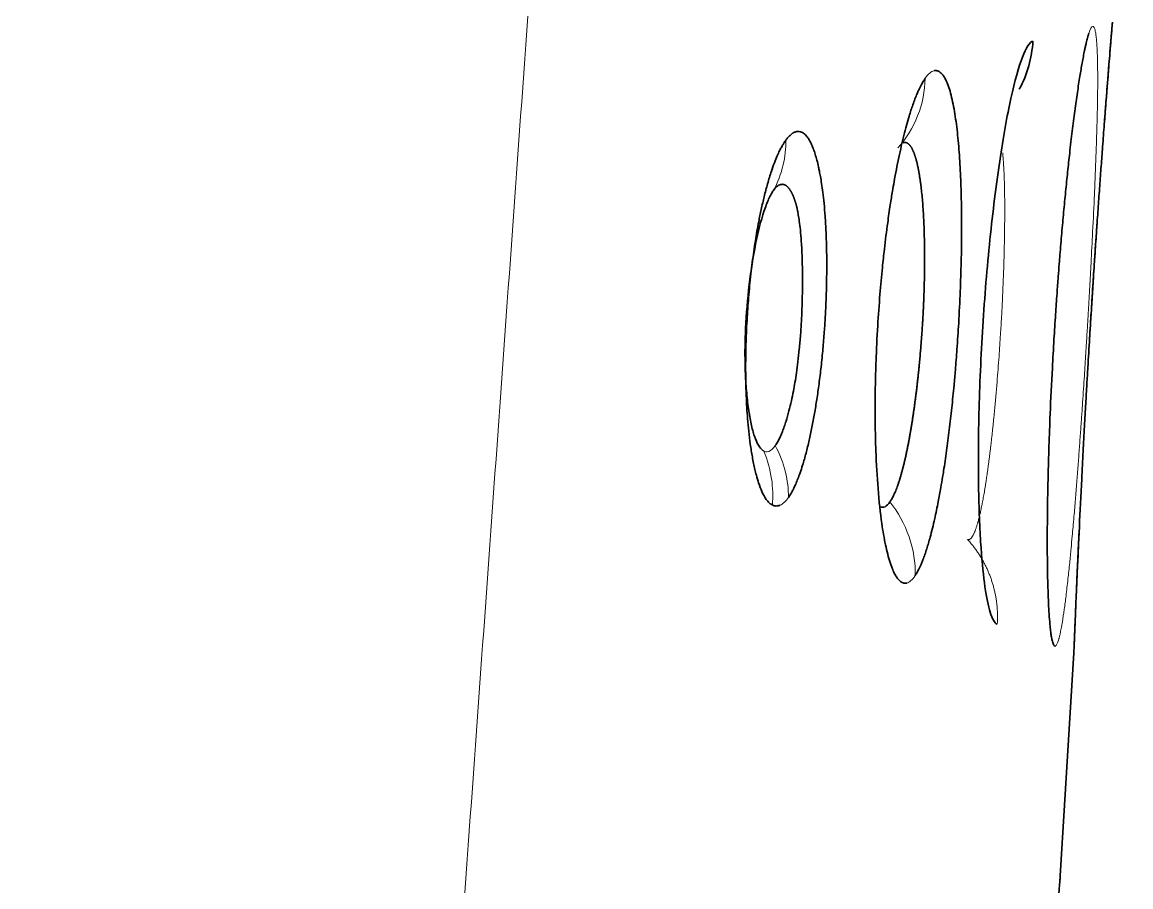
# Model space of a CAD drawing. Header units: inches. Extents: x -1096 to 3103, y -191 to 3207.
# Drawn here: x -32.586 to -27.809, y 1520.242 to 1523.966 of the extents above; entities that cross this region are included whole.
import ezdxf

# ---------------------------------------------------------------- set-up
doc = ezdxf.new("R2010")
doc.units = ezdxf.units.IN

msp = doc.modelspace()

# ---------------------------------------------------------------- linework, layer by layer
at = {"lineweight": 35}
for p, q in [((-27.8884, 1523.966), (-27.8908, 1523.9367)), ((-28.1131, 1520.289), (-28.0543, 1521.25)), ((-28.1138, 1520.2787), (-28.1131, 1520.289))]:
    msp.add_line(p, q, dxfattribs=at)
msp.add_ellipse((-28.7224, 1523.9145), major_axis=(0.1255, -0.4789), ratio=0.993789, start_param=0.816449, end_param=1.255225, dxfattribs=at)
at = {"lineweight": 13}
for points, knots in [([(-24.657, 1604.0575), (-24.6612, 1604.0019), (-24.6697, 1603.8898), (-24.6825, 1603.7202), (-24.6954, 1603.5479), (-24.7085, 1603.373), (-24.7217, 1603.1954), (-24.7351, 1603.0151), (-24.7487, 1602.8322), (-24.7624, 1602.6465), (-24.7762, 1602.4583), (-24.8033, 1602.0882), (-24.8495, 1601.4522), (-24.9046, 1600.6884), (-24.9558, 1599.9769), (-24.9972, 1599.4027), (-25.0386, 1598.8284), (-25.08, 1598.2541), (-25.1215, 1597.6798), (-25.2023, 1596.5586), (-25.3127, 1595.03), (-25.4425, 1593.2333), (-25.5422, 1591.8545), (-25.6116, 1590.8938), (-25.6605, 1590.2177), (-25.6991, 1589.6825), (-25.7378, 1589.1445), (-25.7775, 1588.5933), (-25.8181, 1588.029), (-25.8596, 1587.4515), (-25.9021, 1586.8608), (-25.9455, 1586.257), (-25.9898, 1585.64), (-26.035, 1585.0098), (-26.0812, 1584.3665), (-26.1283, 1583.71), (-26.1763, 1583.0403), (-26.2252, 1582.3575), (-26.2751, 1581.6615), (-26.3258, 1580.9523), (-26.3776, 1580.23), (-26.4302, 1579.4945), (-26.4838, 1578.7459), (-26.5383, 1577.9841), (-26.5937, 1577.2091), (-26.7064, 1575.6334), (-26.878, 1573.2344), (-27.1101, 1569.9896), (-27.348, 1566.6641), (-27.5918, 1563.2577), (-27.8414, 1559.7706), (-28.0968, 1556.2027), (-28.3581, 1552.554), (-28.6288, 1548.7766), (-28.9068, 1544.8982), (-29.1902, 1540.9465), (-29.4735, 1536.9971), (-29.7568, 1533.05), (-30.0401, 1529.1052), (-30.3233, 1525.1627), (-30.6065, 1521.2225), (-30.8896, 1517.2847), (-31.1726, 1513.3491), (-31.4555, 1509.4158), (-31.7384, 1505.4849), (-32.0211, 1501.5563), (-32.3037, 1497.6299), (-32.4922, 1495.0131), (-32.5863, 1493.7051)], [0, 0, 0, 0, 0.001515, 0.003053, 0.004616, 0.006203, 0.007814, 0.009449, 0.011108, 0.012791, 0.014499, 0.01623, 0.022857, 0.031796, 0.037001, 0.042205, 0.047411, 0.052616, 0.057822, 0.063029, 0.083104, 0.099391, 0.111888, 0.120596, 0.125515, 0.130273, 0.135149, 0.140145, 0.14526, 0.150494, 0.155847, 0.16132, 0.166912, 0.172623, 0.178453, 0.184403, 0.190472, 0.19666, 0.202967, 0.209394, 0.21594, 0.222605, 0.229389, 0.236293, 0.243316, 0.250458, 0.27913, 0.308534, 0.338669, 0.369537, 0.401135, 0.433466, 0.466528, 0.500322, 0.536151, 0.571959, 0.607745, 0.64351, 0.679254, 0.714977, 0.750679, 0.78636, 0.822019, 0.857658, 0.893275, 0.928871, 0.964446, 1, 1, 1, 1]), ([(-28.1193, 1521.3092), (-28.1189, 1521.3106), (-28.1181, 1521.3137), (-28.1167, 1521.3191), (-28.1151, 1521.3256), (-28.1134, 1521.3335), (-28.1114, 1521.343), (-28.1092, 1521.3543), (-28.1067, 1521.3676), (-28.1023, 1521.3932), (-28.0963, 1521.4334), (-28.0882, 1521.4955), (-28.0804, 1521.5629), (-28.073, 1521.6327), (-28.0669, 1521.6951), (-28.0621, 1521.7471), (-28.0585, 1521.7866), (-28.0563, 1521.8122), (-28.0531, 1521.8483), (-28.0488, 1521.8999), (-28.0429, 1521.9733), (-28.0372, 1522.0456), (-28.032, 1522.116), (-28.027, 1522.1842), (-28.0223, 1522.2497), (-28.018, 1522.3121), (-28.014, 1522.3712), (-28.0104, 1522.4269), (-28.007, 1522.4789), (-28.0039, 1522.5271), (-28.0012, 1522.5714), (-27.9987, 1522.6118), (-27.9965, 1522.6482), (-27.9945, 1522.6807), (-27.9929, 1522.7091), (-27.9914, 1522.7335), (-27.9892, 1522.7717), (-27.9855, 1522.8365), (-27.9799, 1522.94), (-27.9729, 1523.075), (-27.9666, 1523.2086), (-27.9615, 1523.3293), (-27.9578, 1523.4292), (-27.9548, 1523.5243), (-27.953, 1523.6039), (-27.952, 1523.6701), (-27.9517, 1523.7252), (-27.9521, 1523.7766), (-27.9531, 1523.8235), (-27.9547, 1523.8609), (-27.9568, 1523.8896), (-27.9592, 1523.9109), (-27.9619, 1523.9267), (-27.9647, 1523.9372), (-27.9673, 1523.9434), (-27.9697, 1523.9465), (-27.9716, 1523.9477), (-27.9728, 1523.9479), (-27.9733, 1523.9479)], [0, 0, 0, 0, 0.004872, 0.010579, 0.017122, 0.024499, 0.03271, 0.041755, 0.051631, 0.062336, 0.094597, 0.12323, 0.155284, 0.182579, 0.205128, 0.222917, 0.235918, 0.244119, 0.247515, 0.270238, 0.291929, 0.312578, 0.332172, 0.350704, 0.368185, 0.384628, 0.400043, 0.414437, 0.42781, 0.440165, 0.451502, 0.461823, 0.471127, 0.479417, 0.486691, 0.492953, 0.4982, 0.516118, 0.543024, 0.578966, 0.624011, 0.654396, 0.685503, 0.717305, 0.749775, 0.772781, 0.796809, 0.821872, 0.847992, 0.875186, 0.895515, 0.916054, 0.936799, 0.954886, 0.970252, 0.982896, 0.992814, 1, 1, 1, 1]), ([(-28.6952, 1523.7245), (-28.6964, 1523.67), (-28.718, 1523.559), (-28.7778, 1523.4641), (-28.8137, 1523.4245)], [0, 0, 0, 0, 0.501379, 1, 1, 1, 1]), ([(-29.2956, 1523.458), (-29.2953, 1523.4221), (-29.3034, 1523.3461), (-29.3303, 1523.2755), (-29.3487, 1523.2415)], [0, 0, 0, 0, 0.475307, 1, 1, 1, 1]), ([(-28.5127, 1521.7381), (-28.5122, 1521.7379), (-28.5112, 1521.7376), (-28.5097, 1521.7374), (-28.5081, 1521.7374), (-28.5065, 1521.7376), (-28.5049, 1521.7381), (-28.5033, 1521.7388), (-28.5017, 1521.7399), (-28.5, 1521.7412), (-28.4983, 1521.7428), (-28.4966, 1521.7446), (-28.4948, 1521.7468), (-28.493, 1521.7493), (-28.4912, 1521.7521), (-28.4894, 1521.7552), (-28.4876, 1521.7586), (-28.4857, 1521.7624), (-28.4838, 1521.7665), (-28.4819, 1521.771), (-28.48, 1521.7758), (-28.478, 1521.781), (-28.4761, 1521.7865), (-28.4741, 1521.7925), (-28.4721, 1521.7988), (-28.4701, 1521.8055), (-28.468, 1521.8126), (-28.466, 1521.82), (-28.4639, 1521.8279), (-28.4618, 1521.8362), (-28.4597, 1521.845), (-28.4576, 1521.8541), (-28.4555, 1521.8637), (-28.4534, 1521.8737), (-28.4512, 1521.8841), (-28.449, 1521.895), (-28.4469, 1521.9063), (-28.4447, 1521.9181), (-28.4425, 1521.9303), (-28.4403, 1521.943), (-28.4381, 1521.9561), (-28.4359, 1521.9697), (-28.4337, 1521.9837), (-28.4315, 1521.9982), (-28.4293, 1522.0131), (-28.4271, 1522.0286), (-28.4249, 1522.0444), (-28.4227, 1522.0608), (-28.4204, 1522.0776), (-28.4182, 1522.0948), (-28.416, 1522.1125), (-28.4138, 1522.1307), (-28.4116, 1522.1493), (-28.4095, 1522.1683), (-28.4073, 1522.1878), (-28.4051, 1522.2077), (-28.403, 1522.2281), (-28.4008, 1522.2488), (-28.3987, 1522.27), (-28.3933, 1522.3246), (-28.3858, 1522.4097), (-28.3773, 1522.5209), (-28.3711, 1522.6146), (-28.3667, 1522.6891), (-28.3619, 1522.7798), (-28.3573, 1522.8887), (-28.3538, 1523.0141), (-28.3523, 1523.1223), (-28.3525, 1523.1945), (-28.3531, 1523.2391), (-28.3537, 1523.2625), (-28.3543, 1523.2851), (-28.3551, 1523.3068), (-28.3561, 1523.3277), (-28.3572, 1523.3477), (-28.3584, 1523.3667), (-28.3597, 1523.3848), (-28.3607, 1523.3967), (-28.3612, 1523.4026), (-28.3613, 1523.403)], [0, 0, 0, 0, 0.00611, 0.012281, 0.018512, 0.024804, 0.031158, 0.037573, 0.044049, 0.050587, 0.057188, 0.06385, 0.070575, 0.077363, 0.084214, 0.091128, 0.098106, 0.105147, 0.112252, 0.119421, 0.126655, 0.133953, 0.141316, 0.148744, 0.156238, 0.163798, 0.171423, 0.179115, 0.186873, 0.194698, 0.202591, 0.21055, 0.218577, 0.226672, 0.234835, 0.243067, 0.251367, 0.259737, 0.268175, 0.276684, 0.285262, 0.293911, 0.30263, 0.31142, 0.320282, 0.329214, 0.338219, 0.347296, 0.356445, 0.365667, 0.374961, 0.38433, 0.393772, 0.403288, 0.412878, 0.422544, 0.432284, 0.442099, 0.451991, 0.461958, 0.517747, 0.565672, 0.605541, 0.6372, 0.660527, 0.721538, 0.778209, 0.83041, 0.878032, 0.891579, 0.905104, 0.918604, 0.93208, 0.945529, 0.958953, 0.972348, 0.985715, 0.999053, 1, 1, 1, 1]), ([(-29.3411, 1522.1425), (-29.3503, 1522.1291), (-29.3597, 1522.1208), (-29.378, 1522.1141), (-29.387, 1522.1157), (-29.3957, 1522.1221)], [0, 0, 0, 0, 0.5, 0.5, 1, 1, 1, 1]), ([(-29.3536, 1521.8859), (-29.3506, 1521.9231), (-29.353, 1522.0035), (-29.3745, 1522.0807), (-29.3903, 1522.1186)], [0, 0, 0, 0, 0.47368, 1, 1, 1, 1]), ([(-29.2841, 1521.9193), (-29.2844, 1521.9553), (-29.2938, 1522.0324), (-29.3221, 1522.1064), (-29.3411, 1522.1425)], [0, 0, 0, 0, 0.477106, 1, 1, 1, 1]), ([(-28.7379, 1521.5828), (-28.737, 1521.6379), (-28.7459, 1521.6953), (-28.7835, 1521.8041), (-28.8121, 1521.8555), (-28.8473, 1521.8998)], [0, 0, 0, 0, 0.5, 0.5, 1, 1, 1, 1])]:
    msp.add_open_spline(points, degree=3, knots=knots, dxfattribs=at)
at = {"lineweight": 35}
for points, knots in [([(-27.8908, 1523.9367), (-27.8909, 1523.9351), (-27.8912, 1523.9316), (-27.8917, 1523.9254), (-27.8924, 1523.9176), (-27.8932, 1523.9078), (-27.8942, 1523.8958), (-27.8954, 1523.8812), (-27.8976, 1523.8546), (-27.901, 1523.8137), (-27.9059, 1523.7524), (-27.9114, 1523.6829), (-27.9177, 1523.6029), (-27.9245, 1523.5148), (-27.9312, 1523.4254), (-27.9377, 1523.3366), (-27.9439, 1523.2504), (-27.9503, 1523.161), (-27.9567, 1523.0688), (-27.9618, 1522.9932), (-27.966, 1522.93), (-27.9697, 1522.8741), (-27.9745, 1522.8005), (-27.9804, 1522.7089), (-27.9872, 1522.5994), (-27.9934, 1522.4968), (-27.9989, 1522.4027), (-28.0037, 1522.3182), (-28.0091, 1522.2209), (-28.015, 1522.1122), (-28.0227, 1521.9638), (-28.0315, 1521.784), (-28.0383, 1521.6368), (-28.0425, 1521.5406), (-28.045, 1521.4836), (-28.0472, 1521.4303), (-28.0493, 1521.3817), (-28.0509, 1521.3428), (-28.0521, 1521.3128), (-28.053, 1521.2904), (-28.0537, 1521.2737), (-28.0541, 1521.2625), (-28.0543, 1521.2558), (-28.0545, 1521.2522), (-28.0545, 1521.2505), (-28.0545, 1521.2502), (-28.0545, 1521.25)], [0, 0, 0, 0, 0.005478, 0.012088, 0.019828, 0.028697, 0.038694, 0.049815, 0.062055, 0.094135, 0.122732, 0.153805, 0.184826, 0.215793, 0.246708, 0.271782, 0.296802, 0.321784, 0.346734, 0.371652, 0.381642, 0.396023, 0.414791, 0.437934, 0.465436, 0.497272, 0.515227, 0.536784, 0.561953, 0.590755, 0.623221, 0.684062, 0.749062, 0.772183, 0.796327, 0.821486, 0.847648, 0.874792, 0.895106, 0.915702, 0.936587, 0.954439, 0.969705, 0.982388, 0.992487, 1, 1, 1, 1]), ([(-27.9316, 1523.4193), (-27.9313, 1523.4226), (-27.9286, 1523.4596), (-27.9234, 1523.5281), (-27.9171, 1523.6096), (-27.9118, 1523.6774), (-27.9073, 1523.7339), (-27.9031, 1523.7869), (-27.8992, 1523.8352), (-27.8961, 1523.8739), (-27.8936, 1523.9038), (-27.8918, 1523.926), (-27.8904, 1523.9427), (-27.8895, 1523.9539), (-27.8889, 1523.9606), (-27.8886, 1523.964), (-27.8885, 1523.9656), (-27.8884, 1523.9659), (-27.8884, 1523.966)], [0, 0, 0, 0, 0.009648, 0.109729, 0.211715, 0.284115, 0.359772, 0.438728, 0.521049, 0.606793, 0.670847, 0.735553, 0.800894, 0.857989, 0.906456, 0.946289, 0.977476, 1, 1, 1, 1]), ([(-27.9903, 1523.9171), (-27.9908, 1523.9155), (-27.9919, 1523.912), (-27.9938, 1523.9057), (-27.996, 1523.8978), (-27.9986, 1523.888), (-28.0015, 1523.8759), (-28.0049, 1523.8613), (-28.0106, 1523.8347), (-28.0185, 1523.7939), (-28.0289, 1523.7329), (-28.0394, 1523.6639), (-28.0505, 1523.5846), (-28.0616, 1523.4975), (-28.072, 1523.409), (-28.0815, 1523.3214), (-28.0902, 1523.2363), (-28.0987, 1523.1481), (-28.1068, 1523.0572), (-28.1131, 1522.9825), (-28.1181, 1522.9199), (-28.1224, 1522.8645), (-28.1277, 1522.7918), (-28.1339, 1522.7019), (-28.1407, 1522.5946), (-28.1489, 1522.4505), (-28.1586, 1522.2476), (-28.1648, 1522.0559), (-28.1679, 1521.9021), (-28.169, 1521.8022), (-28.1693, 1521.7059), (-28.1686, 1521.625), (-28.1672, 1521.5576), (-28.1656, 1521.5019), (-28.1633, 1521.4502), (-28.1605, 1521.4033), (-28.1574, 1521.3659), (-28.1541, 1521.3371), (-28.1509, 1521.3156), (-28.1475, 1521.2997), (-28.1442, 1521.2892), (-28.1413, 1521.283), (-28.1388, 1521.2798), (-28.1368, 1521.2785), (-28.1356, 1521.2783), (-28.1351, 1521.2783)], [0, 0, 0, 0, 0.005489, 0.012106, 0.019849, 0.028718, 0.03871, 0.049822, 0.062049, 0.094134, 0.122722, 0.153793, 0.184814, 0.215782, 0.246701, 0.271782, 0.296807, 0.321791, 0.346741, 0.371656, 0.38183, 0.396322, 0.415129, 0.438238, 0.465633, 0.497291, 0.548689, 0.623092, 0.653058, 0.684038, 0.716037, 0.749085, 0.772414, 0.796664, 0.821824, 0.847885, 0.874825, 0.895221, 0.915812, 0.936601, 0.954502, 0.969791, 0.982471, 0.992541, 1, 1, 1, 1]), ([(-28.7379, 1521.5828), (-28.7369, 1521.5844), (-28.7347, 1521.5879), (-28.7311, 1521.5939), (-28.727, 1521.6013), (-28.7223, 1521.6104), (-28.717, 1521.6214), (-28.7112, 1521.6346), (-28.7015, 1521.6585), (-28.6889, 1521.6946), (-28.6719, 1521.7533), (-28.6553, 1521.821), (-28.64, 1521.8944), (-28.6288, 1521.9554), (-28.6212, 1522.0002), (-28.6129, 1522.0519), (-28.6031, 1522.1187), (-28.5913, 1522.2099), (-28.5805, 1522.3045), (-28.5719, 1522.3909), (-28.5645, 1522.475), (-28.5575, 1522.5644), (-28.5501, 1522.678), (-28.544, 1522.8043), (-28.5382, 1522.9825), (-28.5377, 1523.1505), (-28.5424, 1523.3037), (-28.5485, 1523.4089), (-28.5561, 1523.4899), (-28.5639, 1523.5502), (-28.5709, 1523.5938), (-28.579, 1523.634), (-28.5883, 1523.6701), (-28.5978, 1523.6984), (-28.6072, 1523.7199), (-28.6162, 1523.7353), (-28.6253, 1523.7463), (-28.6339, 1523.7531), (-28.6414, 1523.7565), (-28.6478, 1523.7577), (-28.6529, 1523.7578), (-28.6559, 1523.7573), (-28.6572, 1523.7571)], [0, 0, 0, 0, 0.00574, 0.012539, 0.020395, 0.029309, 0.039278, 0.0503, 0.062374, 0.094808, 0.123301, 0.163195, 0.195598, 0.220506, 0.237864, 0.247638, 0.279014, 0.310359, 0.341623, 0.372778, 0.393309, 0.421103, 0.456142, 0.498405, 0.538106, 0.624054, 0.66412, 0.706058, 0.749801, 0.773059, 0.797214, 0.822278, 0.848274, 0.875218, 0.895535, 0.916069, 0.936814, 0.954645, 0.96988, 0.982521, 0.992562, 1, 1, 1, 1]), ([(-28.6952, 1523.7245), (-28.6962, 1523.723), (-28.6985, 1523.7196), (-28.7022, 1523.7137), (-28.7066, 1523.7064), (-28.7116, 1523.6975), (-28.7172, 1523.6865), (-28.7235, 1523.6734), (-28.734, 1523.6497), (-28.7478, 1523.6138), (-28.7669, 1523.5547), (-28.7873, 1523.4801), (-28.8091, 1523.3851), (-28.8252, 1523.302), (-28.8371, 1523.2327), (-28.8465, 1523.1744), (-28.8584, 1523.0918), (-28.8698, 1523.0013), (-28.8809, 1522.8982), (-28.891, 1522.7881), (-28.9006, 1522.6524), (-28.9064, 1522.533), (-28.9095, 1522.43), (-28.911, 1522.3414), (-28.9109, 1522.2343), (-28.9078, 1522.1005), (-28.8992, 1521.9494), (-28.8866, 1521.8335), (-28.8747, 1521.7581), (-28.8663, 1521.7138), (-28.8569, 1521.6734), (-28.8466, 1521.6375), (-28.8362, 1521.6092), (-28.8261, 1521.5878), (-28.8166, 1521.5722), (-28.8072, 1521.5611), (-28.7984, 1521.5544), (-28.7908, 1521.5509), (-28.7844, 1521.5496), (-28.7792, 1521.5495), (-28.7761, 1521.55), (-28.7748, 1521.5502)], [0, 0, 0, 0, 0.005554, 0.012212, 0.019972, 0.028835, 0.038798, 0.049857, 0.062009, 0.094144, 0.122654, 0.164029, 0.205336, 0.246577, 0.261309, 0.282117, 0.309016, 0.346447, 0.371562, 0.40803, 0.449921, 0.49717, 0.518469, 0.546547, 0.581427, 0.623161, 0.683442, 0.749063, 0.772788, 0.797238, 0.822404, 0.848274, 0.87483, 0.895236, 0.915826, 0.936607, 0.954255, 0.969416, 0.982094, 0.992289, 1, 1, 1, 1]), ([(-29.2956, 1523.458), (-29.2971, 1523.4559), (-29.3005, 1523.451), (-29.3065, 1523.4418), (-29.314, 1523.429), (-29.3231, 1523.4118), (-29.3336, 1523.3891), (-29.3455, 1523.3598), (-29.3595, 1523.3205), (-29.3743, 1523.272), (-29.3889, 1523.2165), (-29.4015, 1523.1615), (-29.4144, 1523.0984), (-29.4276, 1523.0228), (-29.4408, 1522.9305), (-29.4502, 1522.8481), (-29.4577, 1522.7647), (-29.4625, 1522.6967), (-29.4658, 1522.6292), (-29.4675, 1522.5798), (-29.4684, 1522.5368), (-29.469, 1522.4902), (-29.4688, 1522.4304), (-29.4666, 1522.3489), (-29.4619, 1522.2705), (-29.4555, 1522.2017), (-29.4487, 1522.1462), (-29.44, 1522.0909), (-29.431, 1522.0474), (-29.4219, 1522.0109), (-29.4121, 1521.9776), (-29.398, 1521.9406), (-29.3824, 1521.9124), (-29.3663, 1521.8937), (-29.3533, 1521.8851), (-29.3418, 1521.882), (-29.3331, 1521.882), (-29.326, 1521.8833), (-29.3218, 1521.8849), (-29.32, 1521.8855)], [0, 0, 0, 0, 0.00838, 0.019828, 0.034311, 0.051779, 0.07223, 0.095696, 0.122213, 0.156817, 0.188919, 0.218495, 0.245511, 0.285003, 0.326851, 0.370915, 0.392493, 0.433838, 0.457227, 0.478268, 0.49699, 0.512576, 0.538783, 0.575717, 0.623427, 0.651319, 0.681697, 0.714579, 0.749997, 0.768411, 0.795415, 0.831012, 0.875167, 0.903589, 0.936491, 0.95725, 0.97475, 0.989001, 1, 1, 1, 1]), ([(-29.259, 1523.4917), (-29.2601, 1523.4912), (-29.2622, 1523.4902), (-29.2653, 1523.4883), (-29.2684, 1523.4863), (-29.2715, 1523.484), (-29.2746, 1523.4814), (-29.2777, 1523.4787), (-29.2807, 1523.4757), (-29.2838, 1523.4726), (-29.2868, 1523.4692), (-29.2898, 1523.4656), (-29.2927, 1523.4619), (-29.2947, 1523.4593), (-29.2956, 1523.458)], [0, 0, 0, 0, 0.087726, 0.174597, 0.26064, 0.345882, 0.430348, 0.514063, 0.597044, 0.679271, 0.760709, 0.841329, 0.921101, 1, 1, 1, 1]), ([(-29.2841, 1521.9193), (-29.2827, 1521.9214), (-29.2795, 1521.9261), (-29.2743, 1521.9345), (-29.2681, 1521.9455), (-29.2608, 1521.9594), (-29.2526, 1521.9771), (-29.2436, 1521.999), (-29.2337, 1522.0259), (-29.2218, 1522.0622), (-29.2086, 1522.1083), (-29.1952, 1522.1637), (-29.183, 1522.2209), (-29.172, 1522.28), (-29.1618, 1522.3422), (-29.1523, 1522.4093), (-29.1434, 1522.4822), (-29.1359, 1522.5572), (-29.13, 1522.629), (-29.1259, 1522.6922), (-29.1233, 1522.7449), (-29.1217, 1522.7871), (-29.1208, 1522.819), (-29.1203, 1522.8405), (-29.12, 1522.8588), (-29.1197, 1522.8775), (-29.1195, 1522.9002), (-29.1195, 1522.9236), (-29.1196, 1522.9476), (-29.1198, 1522.9722), (-29.1203, 1522.9973), (-29.121, 1523.023), (-29.1219, 1523.049), (-29.1231, 1523.0754), (-29.1245, 1523.102), (-29.127, 1523.1394), (-29.1307, 1523.1838), (-29.136, 1523.231), (-29.1413, 1523.2694), (-29.1463, 1523.2999), (-29.1507, 1523.3234), (-29.1556, 1523.3469), (-29.1616, 1523.3714), (-29.169, 1523.3972), (-29.1766, 1523.4196), (-29.1845, 1523.4389), (-29.1925, 1523.455), (-29.2017, 1523.4701), (-29.2135, 1523.484), (-29.226, 1523.4924), (-29.2374, 1523.4954), (-29.2458, 1523.4954), (-29.2528, 1523.494), (-29.2571, 1523.4924), (-29.259, 1523.4917)], [0, 0, 0, 0, 0.008312, 0.018718, 0.031215, 0.045793, 0.062447, 0.081166, 0.101965, 0.12488, 0.158032, 0.189933, 0.220552, 0.249847, 0.279081, 0.309902, 0.342245, 0.37604, 0.40723, 0.433936, 0.456243, 0.474204, 0.487831, 0.49712, 0.502069, 0.511588, 0.521488, 0.53177, 0.542435, 0.553485, 0.564918, 0.576737, 0.588939, 0.601522, 0.614485, 0.627837, 0.657455, 0.683638, 0.706353, 0.725554, 0.7412, 0.75326, 0.775273, 0.796753, 0.817681, 0.838042, 0.857822, 0.877012, 0.903556, 0.937505, 0.957454, 0.974506, 0.988684, 1, 1, 1, 1]), ([(-28.7889, 1523.4467), (-28.7882, 1523.4469), (-28.7867, 1523.4474), (-28.7846, 1523.4477), (-28.7824, 1523.4479), (-28.7803, 1523.4478), (-28.7783, 1523.4475), (-28.7762, 1523.447), (-28.7742, 1523.4462), (-28.7722, 1523.4453), (-28.7703, 1523.4441), (-28.7684, 1523.4428), (-28.7665, 1523.4413), (-28.7647, 1523.4396), (-28.7628, 1523.4377), (-28.7611, 1523.4356), (-28.7593, 1523.4334), (-28.7576, 1523.431), (-28.7559, 1523.4284), (-28.7542, 1523.4257), (-28.7526, 1523.4228), (-28.751, 1523.4198), (-28.7494, 1523.4166), (-28.7479, 1523.4133), (-28.7464, 1523.4099), (-28.7449, 1523.4063), (-28.7434, 1523.4027), (-28.742, 1523.3988), (-28.7406, 1523.3949), (-28.7393, 1523.3909), (-28.7379, 1523.3867), (-28.7366, 1523.3825), (-28.7354, 1523.3781), (-28.7341, 1523.3736), (-28.7329, 1523.3691), (-28.7317, 1523.3645), (-28.7305, 1523.3597), (-28.7294, 1523.3549), (-28.7283, 1523.35), (-28.7272, 1523.3451), (-28.7262, 1523.34), (-28.7251, 1523.3349), (-28.7241, 1523.3298), (-28.7232, 1523.3245), (-28.7222, 1523.3193), (-28.7213, 1523.3139), (-28.7204, 1523.3085), (-28.7195, 1523.3031), (-28.7186, 1523.2977), (-28.7178, 1523.2922), (-28.717, 1523.2866), (-28.7162, 1523.2811), (-28.7154, 1523.2755), (-28.7146, 1523.2699), (-28.7117, 1523.2473), (-28.7071, 1523.2039), (-28.7021, 1523.1335), (-28.6989, 1523.0539), (-28.6975, 1522.9654), (-28.6982, 1522.8691), (-28.7002, 1522.7988), (-28.7018, 1522.7591), (-28.7022, 1522.7515), (-28.7025, 1522.7435), (-28.7029, 1522.7352), (-28.7033, 1522.7266), (-28.7038, 1522.7176), (-28.7043, 1522.7084), (-28.7048, 1522.6988), (-28.7053, 1522.689), (-28.7059, 1522.6788), (-28.7066, 1522.6683), (-28.7073, 1522.6575), (-28.708, 1522.6464), (-28.7088, 1522.635), (-28.7096, 1522.6233), (-28.7105, 1522.6112), (-28.7114, 1522.5989), (-28.7124, 1522.5864), (-28.7134, 1522.5735), (-28.7145, 1522.5603), (-28.7156, 1522.5469), (-28.7168, 1522.5332), (-28.7181, 1522.5192), (-28.7194, 1522.505), (-28.7208, 1522.4905), (-28.7222, 1522.4758), (-28.7237, 1522.4609), (-28.7253, 1522.4457), (-28.727, 1522.4303), (-28.7287, 1522.4147), (-28.7305, 1522.3989), (-28.7324, 1522.3829), (-28.7344, 1522.3668), (-28.7365, 1522.3505), (-28.7386, 1522.3341), (-28.7408, 1522.3176), (-28.7431, 1522.3009), (-28.7455, 1522.2842), (-28.748, 1522.2675), (-28.7505, 1522.2508), (-28.7532, 1522.234), (-28.7559, 1522.2173), (-28.7588, 1522.2006), (-28.7617, 1522.184), (-28.7647, 1522.1675), (-28.7678, 1522.1512), (-28.771, 1522.135), (-28.7743, 1522.119), (-28.7776, 1522.1032), (-28.7811, 1522.0877), (-28.7846, 1522.0725), (-28.7882, 1522.0575), (-28.7919, 1522.0429), (-28.7957, 1522.0287), (-28.7996, 1522.0149), (-28.8036, 1522.0015), (-28.8076, 1521.9885), (-28.8117, 1521.9761), (-28.8159, 1521.9642), (-28.8202, 1521.9529), (-28.8246, 1521.9422), (-28.829, 1521.9322), (-28.8335, 1521.9228), (-28.8381, 1521.9143), (-28.8427, 1521.9065), (-28.8458, 1521.902), (-28.8473, 1521.8998)], [0, 0, 0, 0, 0.005865, 0.011687, 0.017466, 0.023202, 0.028896, 0.034548, 0.040159, 0.045728, 0.051256, 0.056744, 0.062191, 0.067598, 0.072964, 0.078291, 0.083577, 0.088824, 0.09403, 0.099197, 0.104323, 0.109409, 0.114456, 0.119462, 0.124428, 0.129354, 0.13424, 0.139087, 0.143893, 0.14866, 0.153387, 0.158074, 0.162721, 0.167329, 0.171897, 0.176426, 0.180915, 0.185365, 0.189776, 0.194148, 0.198481, 0.202775, 0.20703, 0.211247, 0.215425, 0.219564, 0.223665, 0.227727, 0.231751, 0.235736, 0.239683, 0.243591, 0.247461, 0.251293, 0.255086, 0.293166, 0.332769, 0.373855, 0.41637, 0.460265, 0.505542, 0.508741, 0.512072, 0.515536, 0.519132, 0.522861, 0.526723, 0.530717, 0.534844, 0.539104, 0.543496, 0.548021, 0.552678, 0.557469, 0.562392, 0.567448, 0.572636, 0.577957, 0.583411, 0.588998, 0.594717, 0.600568, 0.606552, 0.612669, 0.618919, 0.625302, 0.631818, 0.638469, 0.645255, 0.652176, 0.659233, 0.666427, 0.673758, 0.681227, 0.688832, 0.696573, 0.70445, 0.71246, 0.720603, 0.728878, 0.737285, 0.745822, 0.754488, 0.763283, 0.772204, 0.781251, 0.790421, 0.799713, 0.809123, 0.818654, 0.828304, 0.838077, 0.847971, 0.857989, 0.868132, 0.8784, 0.888796, 0.899319, 0.909973, 0.920758, 0.931677, 0.942732, 0.953922, 0.965245, 0.9767, 0.988285, 1, 1, 1, 1]), ([(-29.3487, 1523.2415), (-29.3448, 1523.247), (-29.3409, 1523.2516), (-29.3331, 1523.259), (-29.3292, 1523.2618), (-29.3254, 1523.2638)], [0, 0, 0, 0, 0.5, 0.5, 1, 1, 1, 1]), ([(-29.3254, 1523.2638), (-29.3246, 1523.2642), (-29.323, 1523.265), (-29.3206, 1523.266), (-29.3183, 1523.2667), (-29.316, 1523.2672), (-29.3137, 1523.2675), (-29.3115, 1523.2677), (-29.3094, 1523.2676), (-29.3073, 1523.2673), (-29.3052, 1523.2669), (-29.3032, 1523.2664), (-29.3012, 1523.2656), (-29.2992, 1523.2648), (-29.2973, 1523.2638), (-29.2955, 1523.2626), (-29.2937, 1523.2614), (-29.2919, 1523.26), (-29.2902, 1523.2585), (-29.2885, 1523.257), (-29.2868, 1523.2553), (-29.2852, 1523.2536), (-29.2836, 1523.2517), (-29.2821, 1523.2498), (-29.2806, 1523.2479), (-29.2792, 1523.2459), (-29.2778, 1523.2438), (-29.2764, 1523.2417), (-29.2751, 1523.2395), (-29.2738, 1523.2373), (-29.2725, 1523.2351), (-29.2713, 1523.2328), (-29.2701, 1523.2306), (-29.2689, 1523.2283), (-29.2678, 1523.226), (-29.2667, 1523.2236), (-29.2657, 1523.2213), (-29.2647, 1523.219), (-29.2637, 1523.2167), (-29.2627, 1523.2144), (-29.2618, 1523.2121), (-29.2609, 1523.2098), (-29.2601, 1523.2076), (-29.2593, 1523.2054), (-29.2585, 1523.2032), (-29.2577, 1523.201), (-29.257, 1523.1989), (-29.2563, 1523.1968), (-29.2556, 1523.1947), (-29.2549, 1523.1927), (-29.2543, 1523.1907), (-29.2537, 1523.1888), (-29.2531, 1523.1869), (-29.2526, 1523.1851), (-29.2521, 1523.1833), (-29.2516, 1523.1816), (-29.2511, 1523.18), (-29.2507, 1523.1784), (-29.2503, 1523.1769), (-29.2499, 1523.1754), (-29.2495, 1523.174), (-29.2492, 1523.1727), (-29.2488, 1523.1714), (-29.2485, 1523.1702), (-29.2483, 1523.1691), (-29.248, 1523.168), (-29.2478, 1523.167), (-29.2468, 1523.1628), (-29.2448, 1523.1529), (-29.2414, 1523.1341), (-29.2372, 1523.1066), (-29.2327, 1523.0689), (-29.2284, 1523.0176), (-29.2254, 1522.9565), (-29.2241, 1522.8919), (-29.2241, 1522.8354), (-29.2247, 1522.7774), (-29.2269, 1522.7064), (-29.2313, 1522.6296), (-29.2373, 1522.5592), (-29.2432, 1522.5051), (-29.2495, 1522.4572), (-29.2561, 1522.4149), (-29.2634, 1522.3746), (-29.272, 1522.3331), (-29.2825, 1522.2892), (-29.2917, 1522.257), (-29.2985, 1522.2358), (-29.3022, 1522.2247), (-29.3061, 1522.2139), (-29.31, 1522.2034), (-29.3141, 1522.1932), (-29.3183, 1522.1834), (-29.3226, 1522.1741), (-29.3271, 1522.1652), (-29.3317, 1522.1569), (-29.3363, 1522.1492), (-29.3395, 1522.1448), (-29.3411, 1522.1425)], [0, 0, 0, 0, 0.006402, 0.012718, 0.018948, 0.025094, 0.031155, 0.037133, 0.043028, 0.04884, 0.054569, 0.060216, 0.065781, 0.071264, 0.076665, 0.081984, 0.08722, 0.092375, 0.097449, 0.10244, 0.107349, 0.112176, 0.116921, 0.121583, 0.126163, 0.13066, 0.135075, 0.139407, 0.143656, 0.147821, 0.151904, 0.155903, 0.159818, 0.16365, 0.167397, 0.171061, 0.174641, 0.178137, 0.181548, 0.184875, 0.188117, 0.191275, 0.194348, 0.197337, 0.20024, 0.203059, 0.205792, 0.208441, 0.211005, 0.213483, 0.215876, 0.218184, 0.220407, 0.222544, 0.224596, 0.226563, 0.228444, 0.23024, 0.231951, 0.233576, 0.235115, 0.23657, 0.237938, 0.239222, 0.240419, 0.241532, 0.242559, 0.2435, 0.254774, 0.272666, 0.297131, 0.32809, 0.365456, 0.412583, 0.454131, 0.490059, 0.516928, 0.558931, 0.61621, 0.652384, 0.685699, 0.716076, 0.743451, 0.769233, 0.799226, 0.833359, 0.871554, 0.882023, 0.892722, 0.903654, 0.914822, 0.926232, 0.937891, 0.949803, 0.96197, 0.974391, 0.987067, 1, 1, 1, 1]), ([(-29.3957, 1522.1221), (-29.4021, 1522.127), (-29.4083, 1522.1345), (-29.4201, 1522.1547), (-29.4257, 1522.1675), (-29.4362, 1522.1981), (-29.441, 1522.2159), (-29.4496, 1522.2558), (-29.4573, 1522.2998), (-29.4629, 1522.3508), (-29.4675, 1522.4046), (-29.4692, 1522.433), (-29.4714, 1522.4917), (-29.4719, 1522.5221), (-29.4715, 1522.5839), (-29.4706, 1522.6155), (-29.4662, 1522.7104), (-29.4607, 1522.7742), (-29.446, 1522.897), (-29.4367, 1522.956), (-29.4152, 1523.0631), (-29.4031, 1523.1112), (-29.3835, 1523.1707), (-29.3767, 1523.1884), (-29.3664, 1523.2113), (-29.3629, 1523.2183), (-29.3558, 1523.2309), (-29.3523, 1523.2366), (-29.3487, 1523.2415)], [0, 0, 0, 0, 0.0625, 0.0625, 0.125, 0.125, 0.1875, 0.1875, 0.25, 0.3125, 0.3125, 0.375, 0.375, 0.4375, 0.4375, 0.5, 0.5, 0.625, 0.625, 0.75, 0.75, 0.875, 0.875, 0.9375, 0.9375, 0.96875, 0.96875, 1, 1, 1, 1]), ([(-27.9864, 1522.6111), (-27.9837, 1522.6551), (-27.9795, 1522.7236), (-27.9729, 1522.8272), (-27.966, 1522.9332), (-27.9593, 1523.0324), (-27.9549, 1523.0954), (-27.9536, 1523.1137)], [0, 0, 0, 0, 0.256513, 0.398806, 0.608111, 0.884786, 1, 1, 1, 1]), ([(-28.8473, 1521.8998), (-28.8542, 1521.8895), (-28.861, 1521.8825), (-28.8745, 1521.8756), (-28.8812, 1521.8755), (-28.8876, 1521.8788)], [0, 0, 0, 0, 0.5, 0.5, 1, 1, 1, 1]), ([(-28.0533, 1521.2795), (-28.0533, 1521.2809), (-28.0532, 1521.2839), (-28.0529, 1521.2892), (-28.0527, 1521.2957), (-28.0524, 1521.3035), (-28.052, 1521.313), (-28.0516, 1521.3242), (-28.051, 1521.3375), (-28.05, 1521.3631), (-28.0484, 1521.4034), (-28.0458, 1521.4661), (-28.0428, 1521.5348), (-28.0397, 1521.6064), (-28.0368, 1521.6702), (-28.0343, 1521.7229), (-28.0327, 1521.758), (-28.0319, 1521.7752), (-28.0317, 1521.779)], [0, 0, 0, 0, 0.020179, 0.043855, 0.07103, 0.101699, 0.13586, 0.17351, 0.214642, 0.259247, 0.393285, 0.5125, 0.6481, 0.76315, 0.857702, 0.931689, 0.984998, 1, 1, 1, 1]), ([(-28.2867, 1517.4499), (-28.2867, 1517.4507), (-28.2859, 1517.4713), (-28.2817, 1517.5825), (-28.2726, 1517.804), (-28.2575, 1518.1353), (-28.2386, 1518.4989), (-28.2188, 1518.839), (-28.1998, 1519.1399), (-28.182, 1519.4008), (-28.1663, 1519.6188), (-28.1529, 1519.7964), (-28.1419, 1519.9377), (-28.1331, 1520.0478), (-28.1262, 1520.1316), (-28.1211, 1520.1939), (-28.1174, 1520.2384), (-28.1149, 1520.2682), (-28.1134, 1520.2849), (-28.1131, 1520.2887), (-28.1131, 1520.289)], [0, 0, 0, 0, 0.053935, 0.109825, 0.165716, 0.221606, 0.277496, 0.333387, 0.389277, 0.445167, 0.501057, 0.556948, 0.612838, 0.668728, 0.724619, 0.780509, 0.836399, 0.892289, 0.94818, 1, 1, 1, 1])]:
    msp.add_open_spline(points, degree=3, knots=knots, dxfattribs=at)
at = {"lineweight": 13}
for points in [[(-27.9733, 1523.9479), (-27.9782, 1523.9473), (-27.9839, 1523.9372), (-27.9903, 1523.9171)], [(-28.6572, 1523.7571), (-28.6694, 1523.7541), (-28.6821, 1523.7433), (-28.6952, 1523.7245)], [(-29.3958, 1522.1221), (-29.394, 1522.1207), (-29.3922, 1522.1195), (-29.3903, 1522.1186)], [(-29.32, 1521.8855), (-29.3081, 1521.891), (-29.296, 1521.9021), (-29.2841, 1521.9193)], [(-28.7748, 1521.5502), (-28.7627, 1521.5532), (-28.7503, 1521.564), (-28.7379, 1521.5828)], [(-28.1351, 1521.2783), (-28.1302, 1521.2789), (-28.1248, 1521.2891), (-28.1193, 1521.3092)]]:
    msp.add_open_spline(points, degree=3, dxfattribs=at)
at = {"lineweight": 35}
msp.add_open_spline([(-28.231, 1523.8845), (-28.2453, 1523.8807), (-28.2755, 1523.8337), (-28.3259, 1523.6538), (-28.3754, 1523.3789), (-28.4181, 1523.0364), (-28.4494, 1522.6565), (-28.4662, 1522.2725), (-28.4669, 1521.9348), (-28.4555, 1521.6875), (-28.4383, 1521.5246), (-28.4164, 1521.4157), (-28.3962, 1521.3772), (-28.3847, 1521.3727)], degree=3, dxfattribs=at)
at = {"lineweight": 13}
msp.add_rational_spline([(-28.5127, 1521.7381), (-28.4209, 1521.6377), (-28.3758, 1521.509), (-28.3847, 1521.3727)], [1.04149712012, 0.986019756646, 0.986168021815, 1.04194191562], degree=3, dxfattribs=at)

doc.saveas('drawing.dxf')
